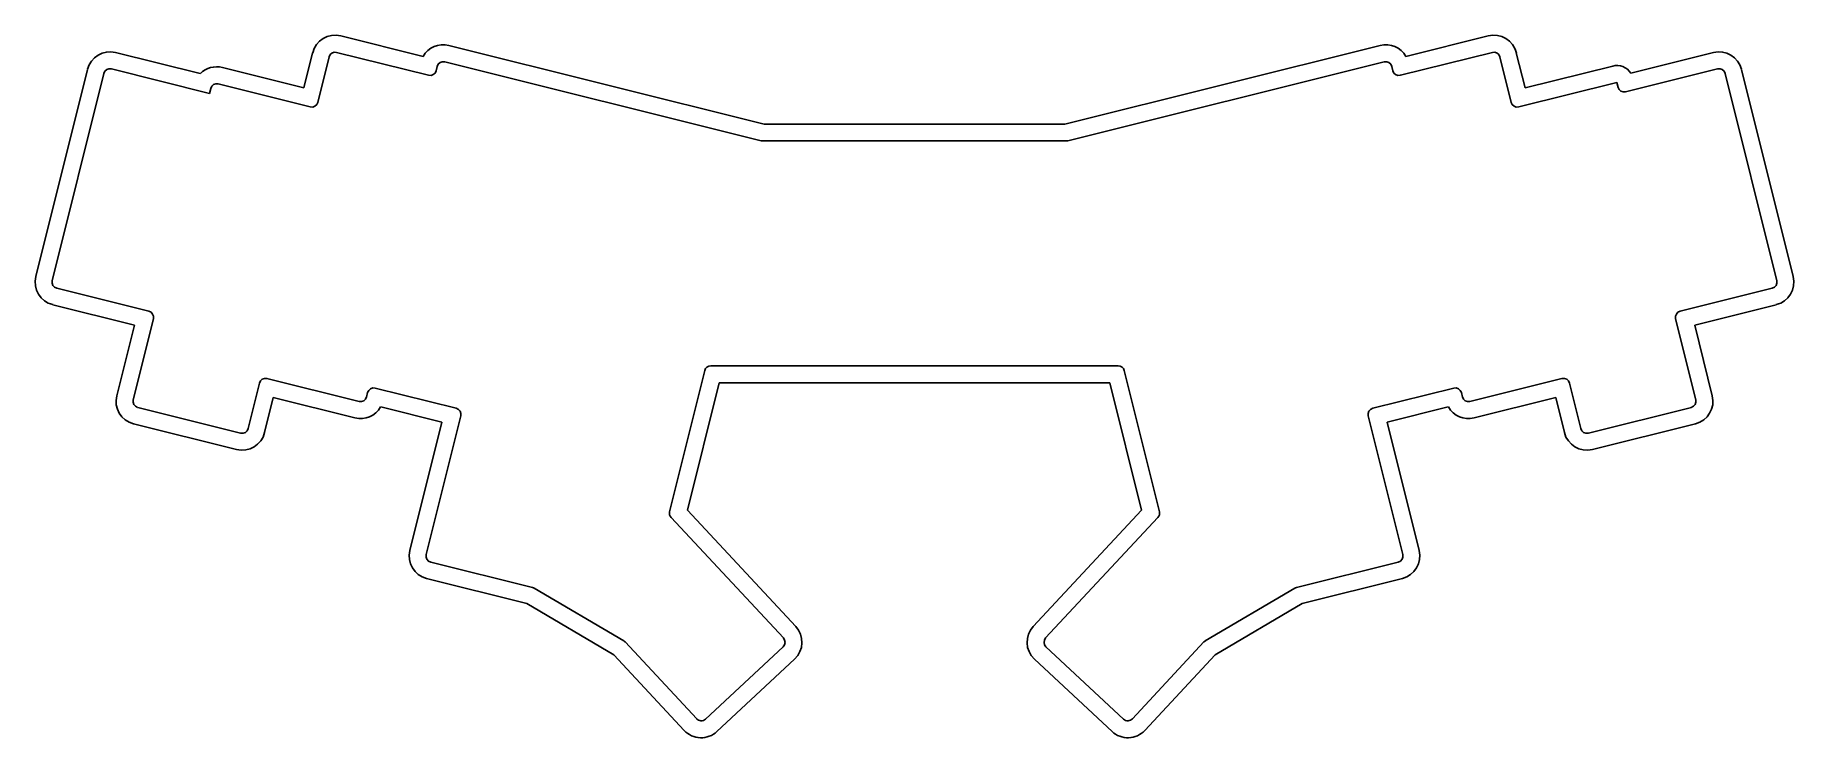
# Model space of a CAD drawing. Header units: millimetres. Extents: x 55 to 366, y -219 to -95.
import ezdxf

# ---------------------------------------------------------------- set-up
doc = ezdxf.new("R2010")
doc.units = ezdxf.units.MM

msp = doc.modelspace()

# ---------------------------------------------------------------- linework, layer by layer
for p, q in [((123.42, -98.79), (108.81, -95.15)), ((312.1, -95.15), (297.5, -98.79)), ((83.94, -101.83), (68.92, -98.09)), ((103.84, -98.14), (102.29, -104.35)), ((106.75, -98.86), (104.75, -106.92)), ((124.39, -102.13), (108.09, -98.06)), ((127.97, -96.84), (183.8, -110.75)), ((237.12, -110.75), (292.94, -96.84)), ((312.83, -98.06), (296.53, -102.13)), ((316.17, -106.92), (314.16, -98.86)), ((318.62, -104.35), (317.07, -98.14)), ((352, -98.09), (337.38, -101.73)), ((54.8, -137.75), (63.95, -101.07)), ((57.71, -138.48), (66.86, -101.8)), ((85.56, -105.33), (68.19, -101)), ((102.29, -104.35), (87.84, -100.74)), ((125.92, -100.55), (125.72, -101.32)), ((127.25, -99.75), (183.3, -113.72)), ((237.62, -113.72), (293.67, -99.75)), ((295.2, -101.32), (295, -100.55)), ((334.15, -100.48), (318.62, -104.35)), ((352.73, -101), (336.42, -105.06)), ((354.06, -101.8), (363.2, -138.48)), ((356.97, -101.07), (366.11, -137.75)), ((85.78, -104.45), (85.56, -105.33)), ((103.41, -107.72), (87.11, -103.65)), ((334.87, -103.39), (317.51, -107.72)), ((335.09, -104.26), (334.87, -103.39)), ((183.8, -110.75), (237.12, -110.75)), ((183.56, -113.75), (237.35, -113.75)), ((58.52, -139.81), (74.82, -143.87)), ((346.1, -143.87), (362.4, -139.81)), ((57.79, -142.72), (72.25, -146.32)), ((348.67, -146.32), (363.13, -142.72)), ((72.25, -146.32), (69.13, -158.84)), ((75.62, -145.21), (72.04, -159.57)), ((348.88, -159.57), (345.3, -145.21)), ((351.79, -158.84), (348.67, -146.32)), ((167.07, -179.36), (173.3, -154.37)), ((246.55, -153.54), (174.37, -153.54)), ((247.62, -154.37), (253.85, -179.36)), ((92.41, -164.65), (94.42, -156.59)), ((95.75, -155.79), (112.06, -159.86)), ((113.39, -159.06), (113.58, -158.28)), ((114.92, -157.48), (129.28, -161.06)), ((170.23, -179.08), (175.85, -156.54)), ((245.06, -156.54), (175.85, -156.54)), ((245.06, -156.54), (250.68, -179.08)), ((291.64, -161.06), (306, -157.48)), ((307.34, -158.28), (307.53, -159.06)), ((308.86, -159.86), (325.16, -155.79)), ((326.5, -156.59), (328.5, -164.65)), ((72.84, -160.9), (91.08, -165.45)), ((95.32, -165.37), (96.87, -159.16)), ((96.87, -159.16), (111.33, -162.77)), ((115.89, -160.81), (126.71, -163.51)), ((294.21, -163.51), (305.03, -160.81)), ((309.59, -162.77), (324.05, -159.16)), ((324.05, -159.16), (325.59, -165.37)), ((329.84, -165.45), (348.08, -160.9)), ((72.11, -163.81), (90.35, -168.36)), ((121.05, -186.22), (126.71, -163.51)), ((123.96, -186.94), (130.08, -162.39)), ((290.84, -162.39), (296.96, -186.94)), ((294.21, -163.51), (299.87, -186.22)), ((330.56, -168.36), (348.81, -163.81)), ((167.34, -180.37), (187.23, -201.7)), ((170.23, -179.08), (189.42, -199.66)), ((231.5, -199.66), (250.68, -179.08)), ((233.69, -201.7), (253.58, -180.37)), ((124.76, -188.27), (142.8, -192.77)), ((278.12, -192.77), (296.16, -188.27)), ((124.03, -191.19), (141.81, -195.62)), ((143.09, -192.89), (158.94, -202.23)), ((261.98, -202.23), (277.82, -192.89)), ((279.11, -195.62), (296.89, -191.19)), ((141.81, -195.62), (157.18, -204.67)), ((263.74, -204.67), (279.11, -195.62)), ((159.19, -202.42), (171.87, -216.02)), ((249.05, -216.02), (261.73, -202.42)), ((157.18, -204.67), (169.67, -218.07)), ((173.42, -216.08), (187.17, -203.26)), ((175.47, -218.27), (189.22, -205.45)), ((231.7, -205.45), (245.45, -218.27)), ((233.75, -203.26), (247.5, -216.08)), ((251.24, -218.07), (263.74, -204.67))]:
    msp.add_line(p, q)
for centre, radius, start, end in [((107.82, -99.13), 4.1, 76, 166), ((313.1, -99.13), 4.1, 14, 104), ((67.93, -102.06), 4.1, 76, 166), ((107.82, -99.13), 1.1, 76, 166), ((126.98, -100.81), 4.1, 76, 150.4373), ((293.94, -100.81), 4.1, 29.5627, 104), ((313.1, -99.13), 1.1, 14, 104), ((352.99, -102.06), 4.1, 14, 104), ((67.93, -102.06), 1.1, 76, 166), ((86.85, -104.72), 4.1, 76, 135.1898), ((124.65, -101.06), 1.1, 256, 346), ((126.98, -100.81), 1.1, 76, 166), ((293.94, -100.81), 1.1, 14, 104), ((296.26, -101.06), 1.1, 194, 284), ((334.87, -103.39), 3, 33.4712, 104), ((352.99, -102.06), 1.1, 14, 104), ((86.85, -104.72), 1.1, 76, 166), ((336.16, -103.99), 1.1, 194, 284), ((103.68, -106.65), 1.1, 256, 346), ((317.24, -106.65), 1.1, 194, 284), ((183.56, -112.65), 1.1, 256, 270), ((237.35, -112.65), 1.1, 270, 284), ((58.78, -138.74), 4.1, 166, 256), ((58.78, -138.74), 1.1, 166, 256), ((362.14, -138.74), 1.1, 284, 14), ((362.14, -138.74), 4.1, 284, 374), ((74.55, -144.94), 1.1, 346, 76), ((346.37, -144.94), 1.1, 104, 194), ((95.49, -156.86), 1.1, 76, 166), ((174.37, -154.64), 1.1, 90, 166), ((246.55, -154.64), 1.1, 14, 90), ((325.43, -156.86), 1.1, 14, 104), ((73.1, -159.83), 4.1, 166, 256), ((114.65, -158.55), 1.1, 76, 166), ((306.27, -158.55), 1.1, 14, 104), ((347.81, -159.83), 4.1, 284, 374), ((73.1, -159.83), 1.1, 166, 256), ((112.32, -158.79), 4.1, 256, 330.4373), ((112.32, -158.79), 1.1, 256, 346), ((129.01, -162.13), 1.1, 346, 76), ((291.91, -162.13), 1.1, 104, 194), ((308.6, -158.79), 4.1, 209.5627, 284), ((308.6, -158.79), 1.1, 194, 284), ((347.81, -159.83), 1.1, 284, 14), ((91.35, -164.38), 1.1, 256, 346), ((329.57, -164.38), 1.1, 194, 284), ((91.35, -164.38), 4.1, 256, 346), ((329.57, -164.38), 4.1, 194, 284), ((168.14, -179.62), 1.1, 166, 223), ((252.78, -179.62), 1.1, 317, 14), ((125.02, -187.21), 4.1, 166, 256), ((295.89, -187.21), 4.1, 284, 374), ((125.02, -187.21), 1.1, 166, 256), ((295.89, -187.21), 1.1, 284, 14), ((142.54, -193.84), 1.1, 59.5, 76), ((278.38, -193.84), 1.1, 104, 120.5), ((158.38, -203.17), 1.1, 43, 59.5), ((186.42, -202.45), 1.1, 313, 43), ((186.42, -202.45), 4.1, 313, 403), ((234.5, -202.45), 4.1, 137, 227), ((234.5, -202.45), 1.1, 137, 227), ((262.54, -203.17), 1.1, 120.5, 137), ((172.67, -215.27), 4.1, 223, 313), ((172.67, -215.27), 1.1, 223, 313), ((248.25, -215.27), 4.1, 227, 317), ((248.25, -215.27), 1.1, 227, 317), ((247.5, -216.08), 3, 227, 227.0286)]:
    msp.add_arc(centre, radius, start, end)

doc.saveas('drawing.dxf')
